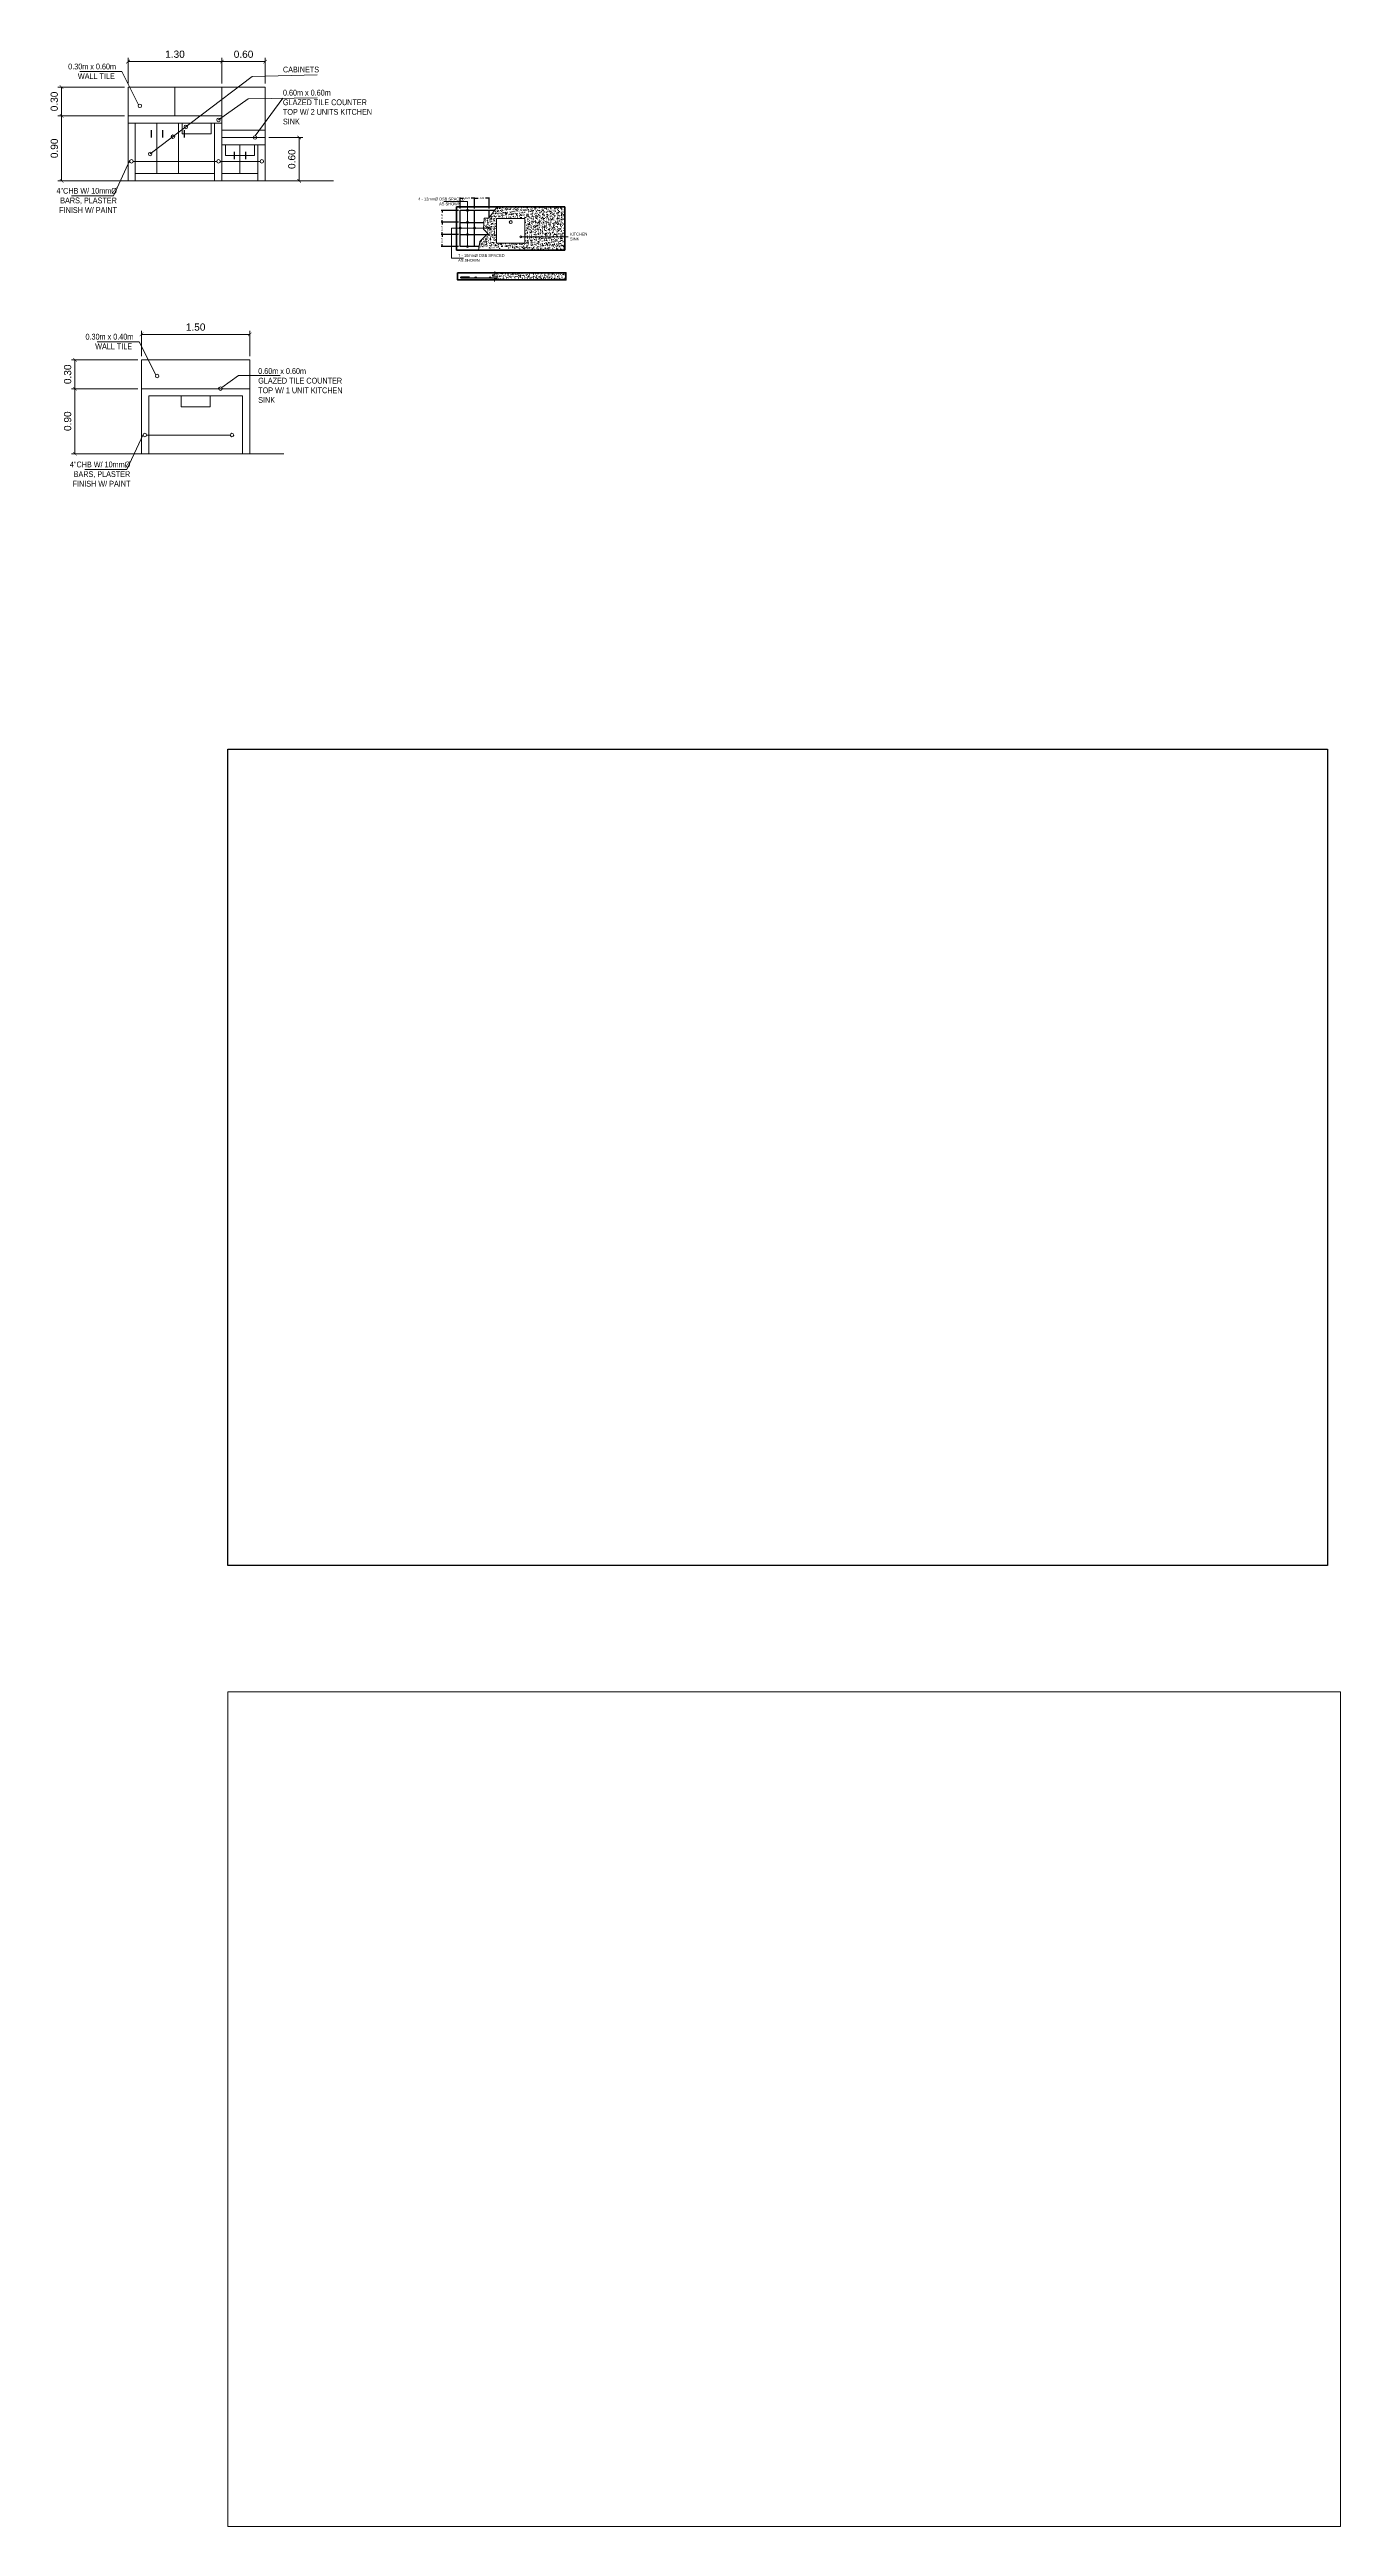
# Model space of a CAD drawing. Header units: metres. Extents: x -460 to 31334, y -1777 to 24987.
# Drawn here: x 265.09 to 282.98, y -793.03 to -758.7 of the extents above; entities that cross this region are included whole.
import ezdxf

# ---------------------------------------------------------------- set-up
doc = ezdxf.new("R2010")
doc.units = ezdxf.units.M
doc.header["$MEASUREMENT"] = 0
doc.linetypes.add('HIDDEN', pattern=[0.375, 0.25, -0.125])
doc.layers.get('Defpoints').update_dxf_attribs({"color": 2})
doc.layers.add('01 FURNITURE', color=8, linetype='Continuous')
doc.layers.add('Anno_Flr. Level', color=1, linetype='Continuous')
doc.styles.add('rs', font='ARIALN.TTF')
doc.styles.get("Standard").update_dxf_attribs({"font": 'arial.ttf'})
doc.dimstyles.new('COUNTER TOP', dxfattribs={"dimtxt": 0.025, "dimasz": 0.01, "dimexe": 0.01, "dimexo": 0.025, "dimgap": 0.025, "dimtad": 0, "dimzin": 0, "dimdsep": 46, "dimtxsty": 'rs', "dimblk": 'ARCHTICK', "dimcen": 0.025, "dimclrd": 1, "dimclre": 1, "dimclrt": 3, "dimaunit": 1, "dimadec": 6, "dimazin": 0, "dimtfac": 1, "dimtofl": 0, "dimtmove": 0, "dimatfit": 3, "dimldrblk": 'ARCHTICK', "dimfxl": 0.1, "dimtolj": 1, "dimtzin": 0, "dimarcsym": 0})
doc.dimstyles.new('truss', dxfattribs={"dimtxt": 0.1, "dimasz": 0.05, "dimexe": 0.05, "dimexo": 0.05, "dimgap": 0.05, "dimtad": 1, "dimzin": 0, "dimdsep": 46, "dimtxsty": 'Standard', "dimblk": 'ARCHTICK', "dimcen": 0.05, "dimclrd": 256, "dimclre": 256, "dimadec": 0, "dimazin": 0, "dimtfac": 1, "dimtix": 1, "dimtofl": 0, "dimtmove": 0, "dimatfit": 3, "dimldrblk": 'ARCHTICK', "dimfxl": 0.1, "dimtolj": 1, "dimtzin": 0, "dimlwd": 5, "dimlwe": 5, "dimarcsym": 0})
picture_1 = doc.add_image_def('image8.jpeg', size_in_pixel=(1365, 1024))
picture_2 = doc.add_image_def('image10.jpg', size_in_pixel=(1818, 1350))

# ---------------------------------------------------------------- blocks, each defined once
blk = doc.blocks.new('_ArchTick')
at = {"color": 0, "linetype": 'ByBlock', "const_width": 0.15}
blk.add_lwpolyline([(-0.5, -0.5), (0.5, 0.5)], dxfattribs=at)
blk = doc.blocks.new('*D474')
at = {"layer": '01 FURNITURE', "lineweight": 5, "transparency": 16777216}
for p, q in [((266.182, -759.174), (266.182, -758.822)), ((266.182, -758.872), (267.482, -758.872)), ((267.482, -759.174), (267.482, -758.822))]:
    blk.add_line(p, q, dxfattribs=at)
at = {"layer": 'Defpoints', "color": 0, "transparency": 16777216}
for p in [(267.482, -758.872), (266.182, -759.224), (267.482, -759.224)]:
    blk.add_point(p, dxfattribs=at)
at = {"layer": '01 FURNITURE', "lineweight": 5, "transparency": 16777216, "xscale": 0.05, "yscale": 0.05, "zscale": 0.05, "rotation": 180}
blk.add_blockref('_ArchTick', (266.182, -758.872), dxfattribs=at)
at = {"layer": '01 FURNITURE', "lineweight": 5, "transparency": 16777216, "xscale": 0.05, "yscale": 0.05, "zscale": 0.05}
blk.add_blockref('_ArchTick', (267.482, -758.872), dxfattribs=at)
at = {"layer": '01 FURNITURE', "color": 0, "lineweight": 9, "transparency": 16777216, "insert": (266.832, -758.77), "char_height": 0.1, "attachment_point": 5}
blk.add_mtext('\\A1;1.30', dxfattribs=at)
blk = doc.blocks.new('*D475')
at = {"layer": '01 FURNITURE', "lineweight": 5, "transparency": 16777216}
for p, q in [((267.482, -759.174), (267.482, -758.822)), ((267.482, -758.872), (268.082, -758.872)), ((268.082, -759.174), (268.082, -758.822))]:
    blk.add_line(p, q, dxfattribs=at)
at = {"layer": 'Defpoints', "color": 0, "transparency": 16777216}
for p in [(268.082, -758.872), (267.482, -759.224), (268.082, -759.224)]:
    blk.add_point(p, dxfattribs=at)
at = {"layer": '01 FURNITURE', "lineweight": 5, "transparency": 16777216, "xscale": 0.05, "yscale": 0.05, "zscale": 0.05, "rotation": 180}
blk.add_blockref('_ArchTick', (267.482, -758.872), dxfattribs=at)
at = {"layer": '01 FURNITURE', "lineweight": 5, "transparency": 16777216, "xscale": 0.05, "yscale": 0.05, "zscale": 0.05}
blk.add_blockref('_ArchTick', (268.082, -758.872), dxfattribs=at)
at = {"layer": '01 FURNITURE', "color": 0, "lineweight": 9, "transparency": 16777216, "insert": (267.782, -758.771), "char_height": 0.1, "attachment_point": 5}
blk.add_mtext('\\A1;0.60', dxfattribs=at)
blk = doc.blocks.new('*D525')
at = {"layer": '01 FURNITURE', "lineweight": 5, "transparency": 16777216}
for p, q in [((266.368, -762.955), (266.368, -762.602)), ((266.368, -762.652), (267.868, -762.652)), ((267.868, -762.955), (267.868, -762.602))]:
    blk.add_line(p, q, dxfattribs=at)
at = {"layer": 'Defpoints', "color": 0, "transparency": 16777216}
for p in [(267.868, -762.652), (266.368, -763.005), (267.868, -763.005)]:
    blk.add_point(p, dxfattribs=at)
at = {"layer": '01 FURNITURE', "lineweight": 5, "transparency": 16777216, "xscale": 0.05, "yscale": 0.05, "zscale": 0.05, "rotation": 180}
blk.add_blockref('_ArchTick', (266.368, -762.652), dxfattribs=at)
at = {"layer": '01 FURNITURE', "lineweight": 5, "transparency": 16777216, "xscale": 0.05, "yscale": 0.05, "zscale": 0.05}
blk.add_blockref('_ArchTick', (267.868, -762.652), dxfattribs=at)
at = {"layer": '01 FURNITURE', "color": 0, "lineweight": 9, "transparency": 16777216, "insert": (267.118, -762.551), "char_height": 0.1, "attachment_point": 5}
blk.add_mtext('\\A1;1.50', dxfattribs=at)
blk = doc.blocks.new('*D528')
at = {"layer": '01 FURNITURE', "color": 1, "lineweight": -2, "transparency": 16777216}
for p, q in [((270.759, -760.933), (270.522, -760.933)), ((270.532, -760.933), (270.532, -760.965)), ((270.759, -761.099), (270.522, -761.099)), ((270.532, -761.099), (270.532, -761.068))]:
    blk.add_line(p, q, dxfattribs=at)
at = {"layer": 'Defpoints', "color": 0, "transparency": 16777216}
for p in [(270.784, -760.933), (270.532, -761.099), (270.784, -761.099)]:
    blk.add_point(p, dxfattribs=at)
at = {"layer": '01 FURNITURE', "color": 1, "lineweight": -2, "transparency": 16777216, "xscale": 0.01, "yscale": 0.01, "zscale": 0.01}
for p, rotation in [((270.532, -760.933), 90), ((270.532, -761.099), 270)]:
    blk.add_blockref('_ArchTick', p, dxfattribs=dict(at, rotation=rotation))
at = {"layer": '01 FURNITURE', "color": 3, "lineweight": 9, "transparency": 16777216, "insert": (270.532, -761.016), "char_height": 0.025, "attachment_point": 5, "rotation": 90, "style": 'rs'}
blk.add_mtext('\\A1;0.17', dxfattribs=at)
blk = doc.blocks.new('*D529')
at = {"layer": '01 FURNITURE', "color": 1, "lineweight": -2, "transparency": 16777216}
for p, q in [((270.784, -760.908), (270.784, -760.753)), ((270.784, -760.763), (270.832, -760.763)), ((270.984, -760.763), (270.936, -760.763)), ((270.984, -760.908), (270.984, -760.753))]:
    blk.add_line(p, q, dxfattribs=at)
at = {"layer": 'Defpoints', "color": 0, "transparency": 16777216}
for p in [(270.784, -760.933), (270.984, -760.763), (270.984, -760.933)]:
    blk.add_point(p, dxfattribs=at)
at = {"layer": '01 FURNITURE', "color": 1, "lineweight": -2, "transparency": 16777216, "xscale": 0.01, "yscale": 0.01, "zscale": 0.01, "rotation": 180}
blk.add_blockref('_ArchTick', (270.784, -760.763), dxfattribs=at)
at = {"layer": '01 FURNITURE', "color": 1, "lineweight": -2, "transparency": 16777216, "xscale": 0.01, "yscale": 0.01, "zscale": 0.01}
blk.add_blockref('_ArchTick', (270.984, -760.763), dxfattribs=at)
at = {"layer": '01 FURNITURE', "color": 3, "lineweight": 9, "transparency": 16777216, "insert": (270.884, -760.763), "char_height": 0.025, "attachment_point": 5, "style": 'rs'}
blk.add_mtext('\\A1;0.20', dxfattribs=at)
blk = doc.blocks.new('*D530')
at = {"layer": '01 FURNITURE', "color": 1, "lineweight": -2, "transparency": 16777216}
for p, q in [((270.759, -761.099), (270.522, -761.099)), ((270.759, -761.266), (270.522, -761.266)), ((270.532, -761.099), (270.532, -761.131)), ((270.532, -761.266), (270.532, -761.234))]:
    blk.add_line(p, q, dxfattribs=at)
at = {"layer": 'Defpoints', "color": 0, "transparency": 16777216}
for p in [(270.532, -761.266), (270.784, -761.099), (270.784, -761.266)]:
    blk.add_point(p, dxfattribs=at)
at = {"layer": '01 FURNITURE', "color": 1, "lineweight": -2, "transparency": 16777216, "xscale": 0.01, "yscale": 0.01, "zscale": 0.01}
for p, rotation in [((270.532, -761.099), 90), ((270.532, -761.266), 270)]:
    blk.add_blockref('_ArchTick', p, dxfattribs=dict(at, rotation=rotation))
at = {"layer": '01 FURNITURE', "color": 3, "lineweight": 9, "transparency": 16777216, "insert": (270.532, -761.183), "char_height": 0.025, "attachment_point": 5, "rotation": 90, "style": 'rs'}
blk.add_mtext('\\A1;0.17', dxfattribs=at)
blk = doc.blocks.new('*D531')
at = {"layer": '01 FURNITURE', "color": 1, "lineweight": -2, "transparency": 16777216}
for p, q in [((270.759, -761.266), (270.522, -761.266)), ((270.532, -761.266), (270.532, -761.298)), ((270.759, -761.433), (270.522, -761.433)), ((270.532, -761.433), (270.532, -761.401))]:
    blk.add_line(p, q, dxfattribs=at)
at = {"layer": 'Defpoints', "color": 0, "transparency": 16777216}
for p in [(270.784, -761.266), (270.532, -761.433), (270.784, -761.433)]:
    blk.add_point(p, dxfattribs=at)
at = {"layer": '01 FURNITURE', "color": 1, "lineweight": -2, "transparency": 16777216, "xscale": 0.01, "yscale": 0.01, "zscale": 0.01}
for p, rotation in [((270.532, -761.266), 90), ((270.532, -761.433), 270)]:
    blk.add_blockref('_ArchTick', p, dxfattribs=dict(at, rotation=rotation))
at = {"layer": '01 FURNITURE', "color": 3, "lineweight": 9, "transparency": 16777216, "insert": (270.532, -761.349), "char_height": 0.025, "attachment_point": 5, "rotation": 90, "style": 'rs'}
blk.add_mtext('\\A1;0.17', dxfattribs=at)
blk = doc.blocks.new('*D532')
at = {"layer": '01 FURNITURE', "color": 1, "lineweight": -2, "transparency": 16777216}
for p, q in [((270.984, -760.908), (270.984, -760.753)), ((270.984, -760.763), (271.032, -760.763)), ((271.184, -760.763), (271.136, -760.763)), ((271.184, -760.908), (271.184, -760.753))]:
    blk.add_line(p, q, dxfattribs=at)
at = {"layer": 'Defpoints', "color": 0, "transparency": 16777216}
for p in [(270.984, -760.933), (271.184, -760.763), (271.184, -760.933)]:
    blk.add_point(p, dxfattribs=at)
at = {"layer": '01 FURNITURE', "color": 1, "lineweight": -2, "transparency": 16777216, "xscale": 0.01, "yscale": 0.01, "zscale": 0.01, "rotation": 180}
blk.add_blockref('_ArchTick', (270.984, -760.763), dxfattribs=at)
at = {"layer": '01 FURNITURE', "color": 1, "lineweight": -2, "transparency": 16777216, "xscale": 0.01, "yscale": 0.01, "zscale": 0.01}
blk.add_blockref('_ArchTick', (271.184, -760.763), dxfattribs=at)
at = {"layer": '01 FURNITURE', "color": 3, "lineweight": 9, "transparency": 16777216, "insert": (271.084, -760.763), "char_height": 0.025, "attachment_point": 5, "style": 'rs'}
blk.add_mtext('\\A1;0.20', dxfattribs=at)
blk = doc.blocks.new('*D533')
at = {"layer": '01 FURNITURE', "lineweight": 5, "transparency": 16777216}
for p, q in [((268.132, -759.924), (268.603, -759.924)), ((268.553, -759.924), (268.553, -760.524)), ((268.132, -760.524), (268.603, -760.524))]:
    blk.add_line(p, q, dxfattribs=at)
at = {"layer": 'Defpoints', "color": 0, "transparency": 16777216}
for p in [(268.082, -759.924), (268.082, -760.524), (268.553, -760.524)]:
    blk.add_point(p, dxfattribs=at)
at = {"layer": '01 FURNITURE', "lineweight": 5, "transparency": 16777216, "xscale": 0.05, "yscale": 0.05, "zscale": 0.05}
for p, rotation in [((268.553, -759.924), 90), ((268.553, -760.524), 270)]:
    blk.add_blockref('_ArchTick', p, dxfattribs=dict(at, rotation=rotation))
at = {"layer": '01 FURNITURE', "color": 0, "lineweight": 9, "transparency": 16777216, "insert": (268.451, -760.224), "char_height": 0.1, "attachment_point": 5, "rotation": 90}
blk.add_mtext('\\A1;0.60', dxfattribs=at)
blk = doc.blocks.new('*D534')
at = {"layer": '01 FURNITURE', "lineweight": 5, "transparency": 16777216}
for p, q in [((266.132, -759.224), (265.211, -759.224)), ((265.261, -759.224), (265.261, -759.624)), ((266.132, -759.624), (265.211, -759.624))]:
    blk.add_line(p, q, dxfattribs=at)
at = {"layer": 'Defpoints', "color": 0, "transparency": 16777216}
for p in [(266.182, -759.224), (265.261, -759.624), (266.182, -759.624)]:
    blk.add_point(p, dxfattribs=at)
at = {"layer": '01 FURNITURE', "lineweight": 5, "transparency": 16777216, "xscale": 0.05, "yscale": 0.05, "zscale": 0.05}
for p, rotation in [((265.261, -759.224), 90), ((265.261, -759.624), 270)]:
    blk.add_blockref('_ArchTick', p, dxfattribs=dict(at, rotation=rotation))
at = {"layer": '01 FURNITURE', "color": 0, "lineweight": 9, "transparency": 16777216, "insert": (265.159, -759.424), "char_height": 0.1, "attachment_point": 5, "rotation": 90}
blk.add_mtext('\\A1;0.30', dxfattribs=at)
blk = doc.blocks.new('*D535')
at = {"layer": '01 FURNITURE', "lineweight": 5, "transparency": 16777216}
for p, q in [((266.132, -759.624), (265.211, -759.624)), ((265.261, -759.624), (265.261, -760.524)), ((266.132, -760.524), (265.211, -760.524))]:
    blk.add_line(p, q, dxfattribs=at)
at = {"layer": 'Defpoints', "color": 0, "transparency": 16777216}
for p in [(266.182, -759.624), (265.261, -760.524), (266.182, -760.524)]:
    blk.add_point(p, dxfattribs=at)
at = {"layer": '01 FURNITURE', "lineweight": 5, "transparency": 16777216, "xscale": 0.05, "yscale": 0.05, "zscale": 0.05}
for p, rotation in [((265.261, -759.624), 90), ((265.261, -760.524), 270)]:
    blk.add_blockref('_ArchTick', p, dxfattribs=dict(at, rotation=rotation))
at = {"layer": '01 FURNITURE', "color": 0, "lineweight": 9, "transparency": 16777216, "insert": (265.16, -760.074), "char_height": 0.1, "attachment_point": 5, "rotation": 90}
blk.add_mtext('\\A1;0.90', dxfattribs=at)
blk = doc.blocks.new('*D536')
at = {"layer": '01 FURNITURE', "lineweight": 5, "transparency": 16777216}
for p, q in [((266.318, -763.005), (265.396, -763.005)), ((265.446, -763.005), (265.446, -763.405)), ((266.318, -763.405), (265.396, -763.405))]:
    blk.add_line(p, q, dxfattribs=at)
at = {"layer": 'Defpoints', "color": 0, "transparency": 16777216}
for p in [(266.368, -763.005), (265.446, -763.405), (266.368, -763.405)]:
    blk.add_point(p, dxfattribs=at)
at = {"layer": '01 FURNITURE', "lineweight": 5, "transparency": 16777216, "xscale": 0.05, "yscale": 0.05, "zscale": 0.05}
for p, rotation in [((265.446, -763.005), 90), ((265.446, -763.405), 270)]:
    blk.add_blockref('_ArchTick', p, dxfattribs=dict(at, rotation=rotation))
at = {"layer": '01 FURNITURE', "color": 0, "lineweight": 9, "transparency": 16777216, "insert": (265.345, -763.205), "char_height": 0.1, "attachment_point": 5, "rotation": 90}
blk.add_mtext('\\A1;0.30', dxfattribs=at)
blk = doc.blocks.new('*D537')
at = {"layer": '01 FURNITURE', "lineweight": 5, "transparency": 16777216}
for p, q in [((266.318, -763.405), (265.396, -763.405)), ((265.446, -763.405), (265.446, -764.305)), ((266.318, -764.305), (265.396, -764.305))]:
    blk.add_line(p, q, dxfattribs=at)
at = {"layer": 'Defpoints', "color": 0, "transparency": 16777216}
for p in [(266.368, -763.405), (265.446, -764.305), (266.368, -764.305)]:
    blk.add_point(p, dxfattribs=at)
at = {"layer": '01 FURNITURE', "lineweight": 5, "transparency": 16777216, "xscale": 0.05, "yscale": 0.05, "zscale": 0.05}
for p, rotation in [((265.446, -763.405), 90), ((265.446, -764.305), 270)]:
    blk.add_blockref('_ArchTick', p, dxfattribs=dict(at, rotation=rotation))
at = {"layer": '01 FURNITURE', "color": 0, "lineweight": 9, "transparency": 16777216, "insert": (265.345, -763.855), "char_height": 0.1, "attachment_point": 5, "rotation": 90}
blk.add_mtext('\\A1;0.90', dxfattribs=at)

msp = doc.modelspace()

# ---------------------------------------------------------------- hatches: boundary and pattern name
at = {"layer": '01 FURNITURE', "lineweight": 9, "true_color": 0x000000, "transparency": 33554618}
h = msp.add_hatch(dxfattribs=at)
h.set_pattern_fill('AR-CONC', color=18, scale=0.01)
h.set_pattern_definition([(50, (0, 0), (0.0717260183, -0.0062752135), [0.0075, -0.0825]), (355, (0, 0), (-0.0138751334, 0.0752192134), [0.006, -0.066]), (100.451444, (0.00598, -0.00052), (0.0578508847, 0.068943999), [0.006374019, -0.070114211]), (46.1842, (0, 0.02), (0.106724133, -0.016551928), [0.01125, -0.12375]), (96.635635, (0.00889, 0.01862), (0.093466195, 0.09741186), [0.009561034, -0.105171376]), (351.184164, (0, 0.02), (0.093466195, 0.09741186), [0.009, -0.099]), (21, (0.01, 0.015), (0.059690705, -0.040261889), [0.0075, -0.0825]), (326, (0.01, 0.015), (0.024331533, 0.0725150045), [0.006, -0.066]), (71.451445, (0.014974, 0.011645), (0.0840222377, 0.032253115), [0.006374019, -0.070114211]), (37.5, (0, 0), (0.0012159855, 0.0332893854), [0, -0.0652, 0, -0.067, 0, -0.06625]), (7.5, (0, 0), (0.0263069537, 0.0394411712), [0, -0.0382, 0, -0.0637, 0, -0.02525]), (327.5, (-0.0223, 0), (0.0533822436, -0.0022554872), [0, -0.025, 0, -0.078, 0, -0.1035]), (317.5, (-0.0323, 0), (0.058318617, 0.0100104982), [0, -0.0325, 0, -0.0518, 0, -0.0735])])
h.paths.add_polyline_path([(272.23409, -760.88288), (271.29806, -760.88288), (271.17919, -761.04127), (271.11481, -761.04346), (271.10806, -761.19358), (271.16842, -761.25383), (271.05803, -761.36414), (271.04176, -761.45295), (272.23409, -761.48288)])
h.paths.add_polyline_path([(271.28942, -761.04583), (271.67875, -761.04583), (271.67875, -761.39014), (271.28942, -761.39014)], flags=16)
h = msp.add_hatch(dxfattribs=at)
h.set_pattern_fill('AR-CONC', color=18, scale=0.01)
h.set_pattern_definition([(50, (0, 0.058024), (0.0717260183, -0.0062752135), [0.0075, -0.0825]), (355, (0, 0.058024), (-0.0138751334, 0.0752192134), [0.006, -0.066]), (100.451444, (0.00598, 0.0575), (0.0578508847, 0.068943999), [0.006374019, -0.070114211]), (46.1842, (0, 0.07802), (0.106724133, -0.016551928), [0.01125, -0.12375]), (96.635635, (0.00889, 0.07664), (0.093466195, 0.09741186), [0.009561034, -0.105171376]), (351.184164, (0, 0.07802), (0.093466195, 0.09741186), [0.009, -0.099]), (21, (0.01, 0.073024), (0.059690705, -0.040261889), [0.0075, -0.0825]), (326, (0.01, 0.073024), (0.024331533, 0.0725150045), [0.006, -0.066]), (71.451445, (0.014974, 0.06967), (0.0840222377, 0.032253115), [0.006374019, -0.070114211]), (37.5, (0, 0.058024), (0.0012159855, 0.0332893854), [0, -0.0652, 0, -0.067, 0, -0.06625]), (7.5, (0, 0.058024), (0.0263069537, 0.0394411712), [0, -0.0382, 0, -0.0637, 0, -0.02525]), (327.5, (-0.0223, 0.058024), (0.0533822436, -0.0022554872), [0, -0.025, 0, -0.078, 0, -0.1035]), (317.5, (-0.0323, 0.058024), (0.058318617, 0.0100104982), [0, -0.0325, 0, -0.0518, 0, -0.0735])])
h.paths.add_polyline_path([(271.26432, -761.79827), (271.26432, -761.82777), (271.23201, -761.82777), (271.23201, -761.84688), (271.29597, -761.84688), (271.29597, -761.88048), (271.26036, -761.88048), (271.26036, -761.89827), (272.24862, -761.89827), (272.24862, -761.79827)])

# ---------------------------------------------------------------- linework, layer by layer
at = {"lineweight": 5}
for p, q in [((266.88187, -760.42433), (266.88187, -759.72433)), ((266.28187, -760.42433), (267.38187, -760.42433))]:
    msp.add_line(p, q, dxfattribs=at)
for points in [[(266.50371, -759.82433), (266.50371, -759.92433)], [(266.66003, -759.82433), (266.66003, -759.92433)], [(266.96003, -759.82433), (266.96003, -759.92433)], [(267.65371, -760.12433), (267.65371, -760.22433)], [(267.81003, -760.12433), (267.81003, -760.22433)]]:
    msp.add_lwpolyline(points)
for points in [[(266.58187, -760.42433), (266.58187, -759.72433)], [(267.73187, -760.42433), (267.73187, -760.02433)], [(267.48187, -760.42433), (267.98187, -760.42433)]]:
    msp.add_lwpolyline(points, dxfattribs=at)
at = {"layer": '01 FURNITURE', "color": 18, "lineweight": 9, "true_color": 0x000000}
for p, q in [((265.515, -759.00993), (266.09616, -759.00993)), ((266.09616, -759.00993), (266.32526, -759.47043)), ((267.43566, -759.67993), (267.84662, -759.38722)), ((268.80147, -759.37272), (267.84662, -759.38722)), ((268.32813, -759.38051), (267.94128, -759.89959)), ((265.97938, -760.73022), (266.20848, -760.23935)), ((266.25297, -760.25427), (267.41154, -760.25427)), ((267.46102, -760.25427), (268.01126, -760.25427)), ((265.39822, -760.73022), (265.97938, -760.73022)), ((271.62295, -761.29826), (272.27851, -761.29826)), ((265.75493, -762.75385), (266.33609, -762.75385)), ((266.33609, -762.75385), (266.56519, -763.21435)), ((267.71055, -763.22242), (267.48145, -763.38884)), ((268.29171, -763.22242), (267.71055, -763.22242)), ((266.16502, -764.52229), (266.39412, -764.03142)), ((266.43861, -764.04634), (267.59717, -764.04634)), ((265.58386, -764.52229), (266.16502, -764.52229))]:
    msp.add_line(p, q, dxfattribs=at)
at = {"layer": '01 FURNITURE', "color": 1, "lineweight": 9}
for p, q in [((266.18187, -760.52433), (266.18187, -759.22433)), ((266.18187, -759.22433), (268.08187, -759.22433)), ((268.08187, -760.52433), (268.08187, -759.22433)), ((266.18187, -759.62433), (267.48187, -759.62433)), ((266.18187, -759.72433), (267.48187, -759.72433)), ((266.28187, -760.52433), (266.28187, -759.72433)), ((267.38187, -760.52433), (267.38187, -759.72433)), ((267.48187, -760.52433), (267.48187, -759.62433)), ((267.48187, -759.92433), (268.08187, -759.92433)), ((267.48187, -760.02433), (268.08187, -760.02433)), ((267.98187, -760.52433), (267.98187, -760.02433)), ((266.36751, -763.00517), (267.86751, -763.00517)), ((266.36751, -764.30517), (266.36751, -763.00517)), ((267.86751, -764.30517), (267.86751, -763.00517)), ((266.36751, -763.40517), (267.86751, -763.40517)), ((266.46751, -763.50517), (267.76751, -763.50517)), ((266.46751, -764.30517), (266.46751, -763.50517)), ((267.76751, -764.30517), (267.76751, -763.50517))]:
    msp.add_line(p, q, dxfattribs=at)
at = {"layer": '01 FURNITURE', "lineweight": 9}
for p, q in [((266.83187, -759.62433), (266.83187, -759.22433)), ((267.48187, -759.62433), (267.48187, -759.22433))]:
    msp.add_line(p, q, dxfattribs=at)
at = {"layer": '01 FURNITURE', "linetype": 'HIDDEN', "lineweight": 9, "ltscale": 10}
for p, q in [((266.93187, -759.72433), (266.93187, -759.87433)), ((266.93187, -759.87433), (267.33187, -759.87433)), ((267.33187, -759.72433), (267.33187, -759.87433)), ((267.53187, -760.02433), (267.53187, -760.17433)), ((267.53187, -760.17433), (267.93187, -760.17433)), ((267.93187, -760.02433), (267.93187, -760.17433))]:
    msp.add_line(p, q, dxfattribs=at)
at = {"layer": '01 FURNITURE', "color": 7, "lineweight": 9}
for p, q in [((265.46701, -760.52433), (269.02705, -760.52433)), ((265.65264, -764.30517), (268.33882, -764.30517))]:
    msp.add_line(p, q, dxfattribs=at)
at = {"layer": '01 FURNITURE', "color": 4, "lineweight": 40}
for p, q in [((270.73409, -760.88288), (272.23409, -760.88288)), ((270.73409, -761.48288), (270.73409, -760.88288)), ((272.23409, -760.88288), (272.23409, -761.48288)), ((272.23409, -761.48288), (270.73409, -761.48288))]:
    msp.add_line(p, q, dxfattribs=at)
at = {"layer": '01 FURNITURE', "color": 1, "lineweight": 30}
for p, q in [((270.78409, -760.93288), (271.26053, -760.93288)), ((270.78409, -761.43288), (270.78409, -760.93288)), ((270.98409, -761.43288), (270.98409, -760.93288)), ((271.18409, -761.03474), (271.18409, -760.93288)), ((270.78409, -761.09948), (271.11229, -761.09948)), ((270.78409, -761.26608), (271.15615, -761.26608)), ((271.04544, -761.43288), (270.78409, -761.43288)), ((270.79862, -761.85509), (270.91369, -761.85509)), ((271.29597, -761.87077), (270.79862, -761.87077))]:
    msp.add_line(p, q, dxfattribs=at)
at = {"layer": '01 FURNITURE', "color": 18, "lineweight": 9, "true_color": 0x000000}
for points in [[(266.48827, -760.15164), (267.90311, -759.07821), (268.80147, -759.05503)], [(270.8852, -761.43288), (270.8852, -760.80841), (270.55741, -760.80841)], [(271.17053, -761.17811), (270.6637, -761.17811), (270.6637, -761.59729), (270.82898, -761.59729)]]:
    msp.add_lwpolyline(points, dxfattribs=at)
at = {"layer": '01 FURNITURE', "lineweight": 9}
msp.add_lwpolyline([(267.48187, -759.82433), (268.08187, -759.82433)], dxfattribs=at)
at = {"layer": '01 FURNITURE', "color": 4, "lineweight": 9}
for points in [[(271.29806, -760.88288), (271.17919, -761.04127), (271.11481, -761.04346), (271.10806, -761.19358), (271.16842, -761.25383), (271.05803, -761.36414), (271.03627, -761.48288)], [(271.26432, -761.78164), (271.26432, -761.82777), (271.23201, -761.82777), (271.23201, -761.84688), (271.29597, -761.84688), (271.29597, -761.88048), (271.26036, -761.88048), (271.26036, -761.91804)]]:
    msp.add_lwpolyline(points, dxfattribs=at)
at = {"layer": '01 FURNITURE', "color": 1, "lineweight": 20}
msp.add_lwpolyline([(271.28942, -761.04583), (271.67875, -761.04583), (271.67875, -761.39014), (271.28942, -761.39014)], close=True, dxfattribs=at)
at = {"layer": '01 FURNITURE', "color": 4, "lineweight": 40}
msp.add_lwpolyline([(270.74862, -761.79827), (272.24862, -761.79827), (272.24862, -761.89827), (270.74862, -761.89827), (270.74862, -761.79827)], dxfattribs=at)
at = {"layer": '01 FURNITURE', "color": 1, "lineweight": 9}
msp.add_lwpolyline([(266.91751, -763.50517), (266.91751, -763.65517), (267.31751, -763.65517), (267.31751, -763.50517)], dxfattribs=at)
at = {"layer": '01 FURNITURE', "color": 18, "lineweight": 9, "true_color": 0x000000}
for centre, radius in [((266.34501, -759.48535), 0.02474), ((266.80423, -759.91192), 0.02474), ((266.9826, -759.7766), 0.02474), ((267.43566, -759.67993), 0.02474), ((267.94128, -759.92433), 0.02474), ((266.22823, -760.25427), 0.02474), ((266.48827, -760.15164), 0.02474), ((267.43628, -760.25427), 0.02474), ((268.03601, -760.25427), 0.02474), ((270.8852, -760.93288), 0.01356), ((270.78409, -761.17811), 0.01356), ((270.8852, -761.09948), 0.01356), ((270.8852, -761.26608), 0.01356), ((270.98409, -761.17811), 0.01356), ((271.18409, -761.17811), 0.01356), ((270.8852, -761.43288), 0.01356), ((271.62295, -761.29826), 0.01356), ((266.58493, -763.22927), 0.02474), ((267.4617, -763.40375), 0.02474), ((266.41386, -764.04634), 0.02474), ((267.62192, -764.04634), 0.02474)]:
    msp.add_circle(centre, radius, dxfattribs=at)
at = {"layer": '01 FURNITURE', "color": 4, "lineweight": 18}
msp.add_circle((271.48409, -761.09583), 0.02015, dxfattribs=at)
at = {"layer": '01 FURNITURE', "color": 1, "lineweight": 30}
for centre in [(270.79862, -761.86292), (270.99862, -761.86292), (271.19862, -761.86292)]:
    msp.add_circle(centre, 0.00695, dxfattribs=at)
msp.add_arc((270.79862, -761.86293), 0.00784, 90, 270, dxfattribs=at)

# ---------------------------------------------------------------- texts
at = {"layer": 'Anno_Flr. Level', "color": 1, "lineweight": 9, "attachment_point": 1}
for s, insert, char_height, width in [('\\A1;\\pi0.23389;{\\fArial Narrow|b0|i0|c0|p34;0.30m x 0.60m \\P\\pi0.36819;WALL TILE  }', (265.11831, -758.90002), 0.08, 0.8306181), ('\\A1;{\\fArial Narrow|b0|i0|c0|p34;CABINETS}', (268.32813, -758.94168), 0.08, 1.2080445), ('\\A1;{\\fArial Narrow|b0|i0|c0|p34;0.60m x 0.60m \\PGLAZED TILE COUNTER TOP W/ 2 UNITS KITCHEN SINK }', (268.32813, -759.26233), 0.08, 1.2080445), ('\\A1;\\pi0.06904;{\\fArial Narrow|b0|i0|c0|p34;4"CHB W/ 10mmØ \\P\\pi0.1206;BARS, PLASTER \\P\\pi0.10685;FINISH W/ PAINT }', (265.12131, -760.62238), 0.08, 0.8306181), ('\\A1;\\pi0.00687;{\\fArial Narrow|b0|i0|c0|p34;4 - 12mmØ DSB SPACED \\P\\pi0.29544;AS SHOWN  }', (270.19656, -760.75625), 0.04, 0.5410898), ('\\A1;{\\fArial Narrow|b0|i0|c0|p34;KITCHEN \\PSINK }', (272.30551, -761.24301), 0.04, 0.5410898), ('\\A1;{\\fArial Narrow|b0|i0|c0|p34;7 - 10mmØ DSB SPACED AS SHOWN  }', (270.75578, -761.53961), 0.04, 0.5410898), ('\\A1;\\pi0.23389;{\\fArial Narrow|b0|i0|c0|p34;0.30m x 0.40m \\P\\pi0.36819;WALL TILE  }', (265.35823, -762.64394), 0.08, 0.8306181), ('\\A1;{\\fArial Narrow|b0|i0|c0|p34;0.60m x 0.60m \\PGLAZED TILE COUNTER TOP W/ 1 UNIT KITCHEN SINK }', (267.98512, -763.12029), 0.08, 1.2080445), ('\\A1;\\pi0.06904;{\\fArial Narrow|b0|i0|c0|p34;4"CHB W/ 10mmØ \\P\\pi0.1206;BARS, PLASTER \\P\\pi0.10685;FINISH W/ PAINT }', (265.30695, -764.41445), 0.08, 0.8306181)]:
    msp.add_mtext(s, dxfattribs=dict(at, insert=insert, char_height=char_height, width=width))

# ---------------------------------------------------------------- dimensions: what is measured, and where the dimension line sits
at = {"layer": '01 FURNITURE', "color": 0, "lineweight": 9}
for base, p1, p2, picture, middle in [((267.48187, -758.87156), (266.18187, -759.22433), (267.48187, -759.22433), '*D474', (266.83187, -758.77047)), ((268.08187, -758.87156), (267.48187, -759.22433), (268.08187, -759.22433), '*D475', (267.78187, -758.77051)), ((267.86751, -762.6524), (266.36751, -763.00517), (267.86751, -763.00517), '*D525', (267.11751, -762.55134))]:
    dim = msp.add_linear_dim(base=base, p1=p1, p2=p2, dimstyle='truss', dxfattribs=at)
    dim.commit()
    dim.dimension.update_dxf_attribs({"geometry": picture, "text_midpoint": middle})
for base, p1, p2, picture, middle in [((265.26059, -759.62433), (266.18187, -759.22433), (266.18187, -759.62433), '*D534', (265.1595, -759.42433)), ((265.44623, -763.40517), (266.36751, -763.00517), (266.36751, -763.40517), '*D536', (265.34513, -763.20517))]:
    dim = msp.add_linear_dim(base=base, p1=p1, p2=p2, angle=90, text='0.30', dimstyle='truss', dxfattribs=at)
    dim.commit()
    dim.dimension.update_dxf_attribs({"geometry": picture, "text_midpoint": middle})
for base, p1, p2, picture, middle in [((265.26059, -760.52433), (266.18187, -759.62433), (266.18187, -760.52433), '*D535', (265.15953, -760.07433)), ((268.55255, -760.52433), (268.08187, -759.92433), (268.08187, -760.52433), '*D533', (268.45149, -760.22433)), ((265.44623, -764.30517), (266.36751, -763.40517), (266.36751, -764.30517), '*D537', (265.34517, -763.85517))]:
    dim = msp.add_linear_dim(base=base, p1=p1, p2=p2, angle=90, dimstyle='truss', dxfattribs=at)
    dim.commit()
    dim.dimension.update_dxf_attribs({"geometry": picture, "text_midpoint": middle})
at = {"layer": '01 FURNITURE', "color": 4, "lineweight": 9}
for base, p1, p2, picture, middle in [((270.53188, -761.09948), (270.78409, -760.93288), (270.78409, -761.09948), '*D528', (270.53188, -761.01618)), ((270.53188, -761.26608), (270.78409, -761.09948), (270.78409, -761.26608), '*D530', (270.53188, -761.18278)), ((270.53188, -761.43268), (270.78409, -761.26608), (270.78409, -761.43268), '*D531', (270.53188, -761.34938))]:
    dim = msp.add_linear_dim(base=base, p1=p1, p2=p2, angle=90, dimstyle='COUNTER TOP', dxfattribs=at)
    dim.commit()
    dim.dimension.update_dxf_attribs({"geometry": picture, "text_midpoint": middle, "dimtype": 160})
for base, p1, p2, picture, middle in [((270.98409, -760.76349), (270.78409, -760.93288), (270.98409, -760.93288), '*D529', (270.88409, -760.76349)), ((271.18409, -760.76349), (270.98409, -760.93288), (271.18409, -760.93288), '*D532', (271.08409, -760.76349))]:
    dim = msp.add_linear_dim(base=base, p1=p1, p2=p2, dimstyle='COUNTER TOP', dxfattribs=at)
    dim.commit()
    dim.dimension.update_dxf_attribs({"geometry": picture, "text_midpoint": middle})

# ---------------------------------------------------------------- pictures from other files: only their frames are drawn
image = msp.add_image(picture_2, insert=(267.56625, -779.71382), size_in_units=(15.23744, 11.31493))
image.dxf.flags = 7
image = msp.add_image(picture_1, insert=(267.56625, -793.0277), size_in_units=(15.4152, 11.56423), dxfattribs=at)
image.dxf.flags = 7

doc.saveas('drawing.dxf')
